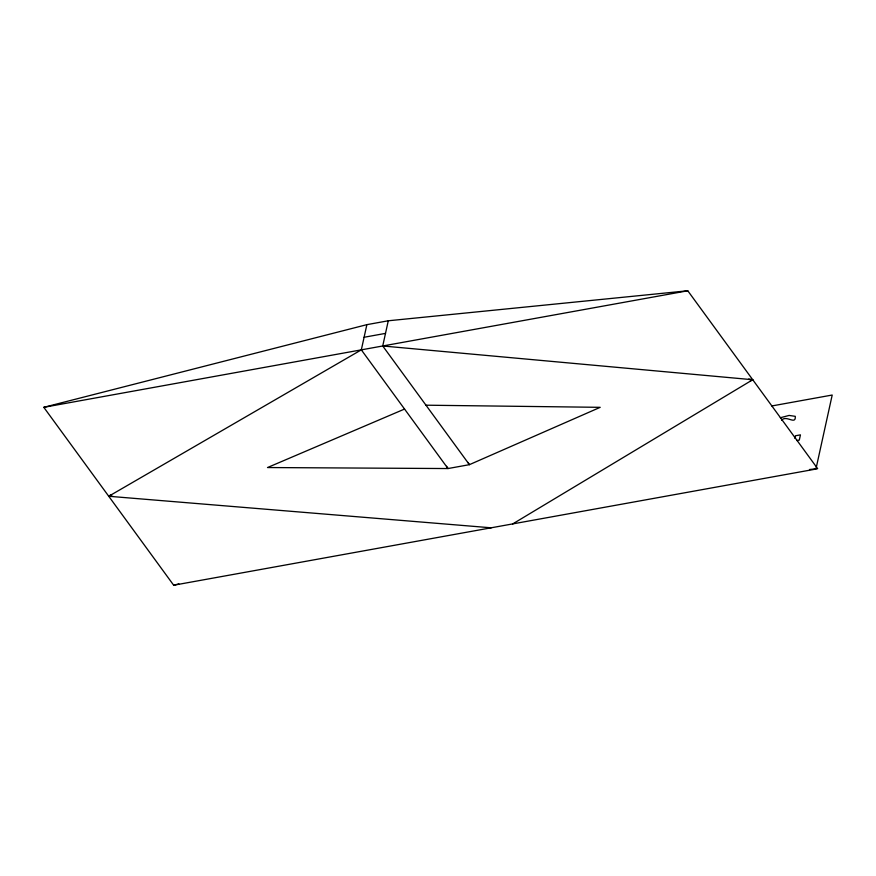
<?xml version="1.0" encoding="UTF-8"?>
<svg xmlns="http://www.w3.org/2000/svg" width="876" height="876" viewBox="0 0 876 876"><rect width="100%" height="100%" fill="white"/><g stroke="black" fill="none" stroke-linecap="round" stroke-linejoin="round"><path stroke-width="1.31" d="M491.261 527.812L108.744 496.265L361.328 349.852L366.869 324.657L388.276 320.78L687.78 290.777L817.669 468.682L809.501 469.503M425.966 405.194L600.202 407.329L469.394 464.674L382.735 345.976L388.276 320.78M794.904 438.383L795.485 435.766L800.445 434.868L799.295 440.091L796.81 440.54M111.011 494.754L108.744 496.265L112.84 496.331M750.283 380.972L752.725 379.735L748.673 379.078M781.611 420.25C786.265 414.556 795.923 425.561 795.288 416.341L789.112 415.432L780.352 417.743M512.657 523.947L752.725 379.735L382.735 345.976M404.559 409.059L267.509 467.543L447.986 468.55L469.394 464.674L467.948 462.408M771.811 405.96L832.2 395.032L815.928 469.065L173.678 585.223L43.8 407.318L366.869 324.657M173.678 585.223L178.879 583.887M364.098 337.26L385.506 333.384M43.8 407.318L687.78 290.777M361.328 349.852L447.986 468.55L446.541 466.284"/></g></svg>
